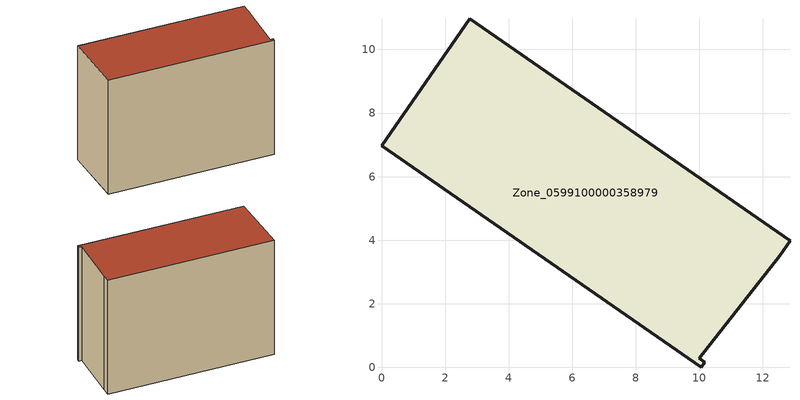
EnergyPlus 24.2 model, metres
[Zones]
Zone_0599100000358979
 floor ground (C_G): 0,6.97 2.77,10.97 12.85,3.98 12.52,3.51 10,0.28 10.17,0.17 10.05,0 z3.65
 wall outside (C_F): 2.77,10.97 0,6.97 10.05,0 10.17,0.17 10,0.28 12.52,3.51 12.85,3.98 2.77,10.97 z3.65:12.55
 roof outside (C_R): 10.05,0 10.17,0.17 10,0.28 12.52,3.51 12.85,3.98 2.77,10.97 0,6.97 z12.55
[BUILDING]
Pand.0599100000358979: North Axis=0; Terrain=City; Loads Convergence Tolerance Value=0.04; Temperature Convergence Tolerance Value=0.4; Solar Distribution=FullExterior; Maximum Number of Warmup Days=25; Minimum Number of Warmup Days=1
[Site:Location]
Rotterdam.The.Hague.AP_ZH_NLD Design_Conditions: Latitude=51.96; Longitude=4.45; Time Zone=1; Elevation=-4.5
[SITE:GROUNDTEMPERATURE:BUILDINGSURFACE]
18, 18, 18, 18, 18, 18, 18, 18, 18, 18, 18, 18
[MATERIAL] Thermal Absorptance=0.9; Solar Absorptance=0.7; Visible Absorptance=0.7
Name | Roughness | Thickness | Conductivity | Density | Specific Heat
G.TI.1992-2005 | MediumSmooth | 0.15 | 0.06 | 540 | 1210
F.TI.1992-2005 | Rough | 0.3 | 0.12 | 1920 | 840
R.TI.1992-2005 | MediumRough | 0.2 | 0.08 | 1500 | 1000
[CONSTRUCTION]
C_G: G.TI.1992-2005
C_F: F.TI.1992-2005
C_R: R.TI.1992-2005
[ZONE]
Zone_0599100000358979: Type=1; Multiplier=1; Ceiling Height=Autocalculate; Volume=Autocalculate; Floor Area=autocalculate; Part of Total Floor Area=Yes
[ZONEINFILTRATION:DESIGNFLOWRATE]
Infil_Zone_0599100000358979: Zone or ZoneList or Space or SpaceList=Zone_0599100000358979; Schedule=AlwaysOn; Design Flow Rate Calculation Method=Flow/Area; Flow Rate per Floor Area=0.0015; Constant Term Coefficient=1; Temperature Term Coefficient=0; Velocity Term Coefficient=0; Velocity Squared Term Coefficient=0
[HVACTEMPLATE:ZONE:IDEALLOADSAIRSYSTEM]
Zone_0599100000358979: Maximum Heating Supply Air Temperature=50; Minimum Cooling Supply Air Temperature=13; Maximum Heating Supply Air Humidity Ratio=0.0156; Minimum Cooling Supply Air Humidity Ratio=0.0077; Heating Limit=NoLimit; Cooling Limit=NoLimit; Dehumidification Control Type=ConstantSensibleHeatRatio; Cooling Sensible Heat Ratio=0.7; Dehumidification Setpoint=60; Humidification Control Type=None; Humidification Setpoint=30; Outdoor Air Method=None; Outdoor Air Flow Rate per Person=0.00944; Outdoor Air Flow Rate per Zone Floor Area=0; Outdoor Air Flow Rate per Zone=0; Demand Controlled Ventilation Type=None; Outdoor Air Economizer Type=NoEconomizer; Heat Recovery Type=None; Sensible Heat Recovery Effectiveness=0.7; Latent Heat Recovery Effectiveness=0.65
[ZONECONTROL:THERMOSTAT]
ThermostatControl_Zone_0599100000358979: Zone or ZoneList=Zone_0599100000358979; Control Type Schedule=DualSetpointControlType; Control 1=Thermostat_Zone_0599100000358979; Temperature Difference Between Cutout And Setpoint=0
[THERMOSTATSETPOINT:DUALSETPOINT]
Thermostat_Zone_0599100000358979: Heating Setpoint Temperature Schedule=HeatingSetpoint_Zone_0599100000358979; Cooling Setpoint Temperature Schedule=CoolingSetpoint_Zone_0599100000358979
[SCHEDULE:COMPACT]
HeatingSetpoint_Zone_0599100000358979: Through: 12/31, For: AllDays, Until: 24:00, 21
CoolingSetpoint_Zone_0599100000358979: Through: 12/31, For: AllDays, Until: 24:00, 24
DualSetpointControlType: Through: 12/31, For: AllDays, Until: 24:00, 4
AlwaysOn: Through: 12/31, For: AllDays, Until: 24:00, 1
